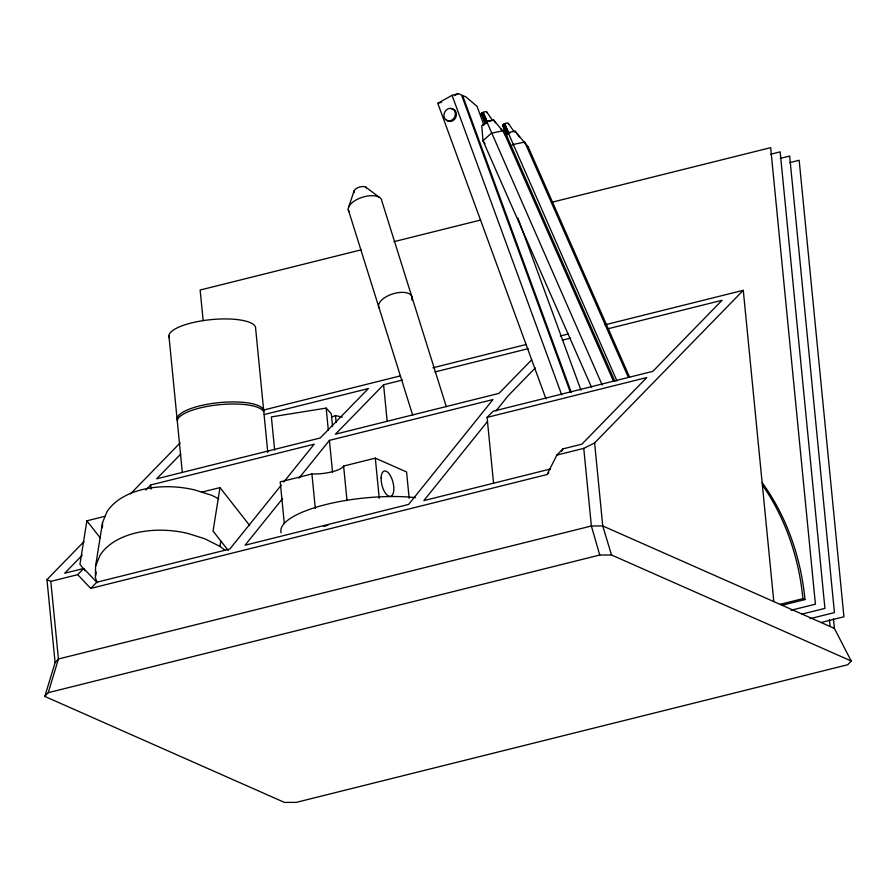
<?xml version="1.0" encoding="UTF-8"?>
<svg xmlns="http://www.w3.org/2000/svg" width="896" height="896" viewBox="0 0 896 896"><rect width="100%" height="100%" fill="white"/><g stroke="black" fill="none" stroke-linecap="round" stroke-linejoin="round"><path stroke-width="1.34" d="M218.714 498.814L211.691 495.286L194.634 489.91A77.134 48.507 9.1 0 0 106.971 511.795L102.536 522.536L95.592 566.014L95.368 577.506L97.149 582.669M102.435 527.643L102.536 522.536M105.123 516.264L86.867 520.822L79.934 564.301L85.008 570.774M95.592 576.15L96.242 572.074M201.734 492.15L219.99 487.592L213.058 531.07L228.267 550.502M225.187 550.368L219.968 546.414L220.842 540.971M833.437 618.666L834.389 628.387L851.2 660.99L847.762 664.731L296.274 802.368L284.491 802.424L44.8 696.416L48.238 692.675L58.43 658.997L50.814 581.37L46.962 579.611L83.888 541.71M44.8 696.416L55.104 662.614L46.962 579.611M348.656 207.122L354.088 190.859M95.592 566.014L100.038 555.274A77.134 48.507 9.1 0 1 187.701 533.389L204.758 538.765L219.968 546.414M50.814 581.37L77.694 574.661L90.731 588.414L547.098 474.522L556.875 455.067L562.901 448.896L581.918 444.147L646.8 377.541L487.099 417.39L493.506 482.731M561.68 451.326L562.901 448.896M483.683 125.216L485.957 122.763L482.406 112.762L486.338 121.733M281.165 485.251L229.869 549.013L96.757 582.243L90.731 588.414M283.774 482.003L314.194 444.181L150.651 484.994L145.768 490.011M282.464 498.747L245.078 545.216L408.632 504.403L492.957 399.56L329.414 440.384L298.984 478.206M487.502 421.467L423.842 500.606L550.424 469.011M496.014 410.883L508.166 395.763L535.259 367.954M55.104 662.614L58.43 658.997L591.371 525.997L602.75 525.941L834.389 628.387M130.536 493.83L180.085 442.96M82.275 555.184L64.702 573.227L83.709 568.49L96.757 582.243M180.746 454.093L156.677 478.811L320.219 437.998L368.368 388.562L264.298 414.534M77.694 574.661L83.709 568.49M402.506 380.038L383.589 384.765L335.429 434.202L498.971 393.389L531.72 359.766M487.099 417.39L493.125 411.219L652.826 371.358L722.042 300.294L608.362 328.664M547.098 474.522L548.811 472.752M556.875 455.067L583.755 448.358L594.608 442.938L743.277 290.315L773.797 601.586M614.824 381.214L506.766 135.834L493.472 119.829L486.595 121.262L481.779 125.608L482.978 140.75L591.595 387.419M482.91 125.373L486.942 121.744M505.243 135.184L508.133 132.574L515.01 131.141L528.293 147.146L629.608 377.194M510.989 146.216L512.848 144.547L524.742 142.083L628.298 377.238M505.333 134.366L502.869 125.037L506.464 134.87L503.328 124.544L507.494 134.075L508.704 133.381L504.65 123.67L508.592 132.63M545.989 398.899L437.786 103.298L452.066 95.334L458.315 93.576L461.552 95.01L570.259 392.011M454.742 95.57L458.315 93.576M331.654 417.021L335.474 415.61L342.283 417.077M437.786 103.298L441.538 102.245M488.477 121.52L491.053 120.982M361.413 249.782L200.144 290.035L203.157 320.656M393.938 241.674L480.659 220.024M552.485 202.104L770.661 147.65L815.416 604.184L791.022 610.266M770.672 154.224L780.158 151.85L824.925 608.384L801.886 614.13M780.181 158.424L789.667 156.061L834.434 612.584L810.04 618.677M789.69 162.624L799.165 160.261L843.931 616.795L820.893 622.541M263.413 410.077L400.322 375.917M432.858 367.797L526.389 344.445M560.28 335.989L568.411 333.962M605.013 324.822L743.277 290.315M434.952 371.952L528.214 348.667M562.341 340.155L570.461 338.128M409.158 498.254L406.582 471.968L375.312 458.147L343.616 466.054A23.262 6.72 -5.6 0 1 311.92 473.962L280.235 481.88L284.301 523.376M48.238 692.675L599.726 555.038L611.509 554.982L851.2 660.99M780.114 604.341L802.917 598.651L805 599.57A261.363 222.746 -66.1 0 0 762.216 482.698M782.197 605.259L805 599.57M508.469 133.056L510.384 132.653M332.528 426.216L331.307 413.773L326.155 408.094L271.387 416.909L274.646 450.106M365.736 187.118L379.31 197.288M519.658 137.088L515.01 131.141M524.843 143.125L528.293 147.146M500.718 128.789L502.443 130.805M504.168 132.81L506.766 135.834M219.99 487.592L249.749 525.594M86.867 520.822L100.397 538.093M493.472 119.829L495.533 122.763M485.106 143.786L482.978 140.75L491.31 133.235L503.205 130.771L613.514 381.27M508.413 123.491L514.338 132.014M486.875 112.179L492.8 120.702M616.963 380.979L508.133 132.574M487.054 121.318L483.123 112.358A3.226 1.501 -23.8 0 1 487.01 112.549M602.179 385.011L486.595 121.262M486.304 123.469L481.79 113.232L484.926 123.558M508.435 134.322L503.933 124.074L507.494 134.075M486.282 123.491L481.79 113.232L485.957 122.763M487.166 122.069L483.123 112.358A3.226 1.501 -23.8 0 0 481.443 115.293M483.325 123.48L477.075 106.4L466.122 97.026L462.594 95.469L571.301 392.47M517.944 218.064L580.944 390.174M452.066 95.334L561.702 394.878M446.309 406.717L381.842 201.018A17.427 8.422 -17.4 0 0 362.286 197.288A17.427 8.422 -17.4 0 0 348.947 211.568M348.23 209.496L412.698 415.195M611.509 554.982L602.75 525.941L594.608 442.938M599.726 555.038L591.371 525.997L583.755 448.358M829.394 619.517L830.077 626.483M383.589 384.765L387.139 420.952M375.312 458.147L379.243 498.266M343.616 466.054L347.01 500.64M335.474 415.61L336.146 422.531M329.414 440.384L332.539 472.237M326.155 408.094L328.328 430.226M311.92 473.962L315.314 508.547M267.792 452.491L263.984 413.627A43.557 12.589 -5.6 0 0 221.581 404.51A43.557 12.589 -5.6 0 0 177.262 420.851L182.291 472.203M168.918 335.765L177.061 418.768M150.651 484.994L151.054 489.149M354.189 192.55A6.619 3.203 -17.4 0 1 359.262 187.13A6.619 3.203 -17.4 0 1 366.699 188.541M379.243 308.235A17.427 8.422 -17.4 0 1 394.766 293.328A17.427 8.422 -17.4 0 1 411.712 300.037M762.496 485.106A261.363 222.746 -66.1 0 1 802.917 598.651M281.12 532.829A87.125 25.178 -5.6 0 1 323.445 505.176A87.125 25.178 -5.6 0 1 415.531 497.605M323.736 526.389A87.125 25.178 -5.6 0 1 327.914 525.302M502.97 126.605A3.226 1.501 -23.8 0 1 505.03 123.491A3.226 1.501 -23.8 0 1 508.469 124.309M450.8 108.763A6.53 5.566 -66.1 0 1 455.974 116.95A6.53 5.566 -66.1 0 1 446.578 120.075M177.542 420.93A43.557 12.589 -5.6 0 1 217.594 402.797A43.557 12.589 -5.6 0 1 263.771 411.544L255.64 328.541A43.557 12.589 -5.6 0 0 209.451 319.794A43.557 12.589 -5.6 0 0 169.411 337.926M507.27 133.504L503.328 124.544L507.259 133.515M506.811 133.997L502.869 125.037L506.789 134.019M485.274 122.685L481.342 113.725L485.251 122.707M452.446 119.84A6.53 5.566 -66.1 0 0 452.614 108.83A6.53 5.566 -66.1 0 0 443.923 115.304A6.53 5.566 -66.1 0 0 452.446 119.84M381.114 477.826A13.07 5.701 76 0 0 390.275 496.462A13.07 5.701 76 0 0 391.026 476.874A13.07 5.701 76 0 0 381.114 477.826"/></g></svg>
